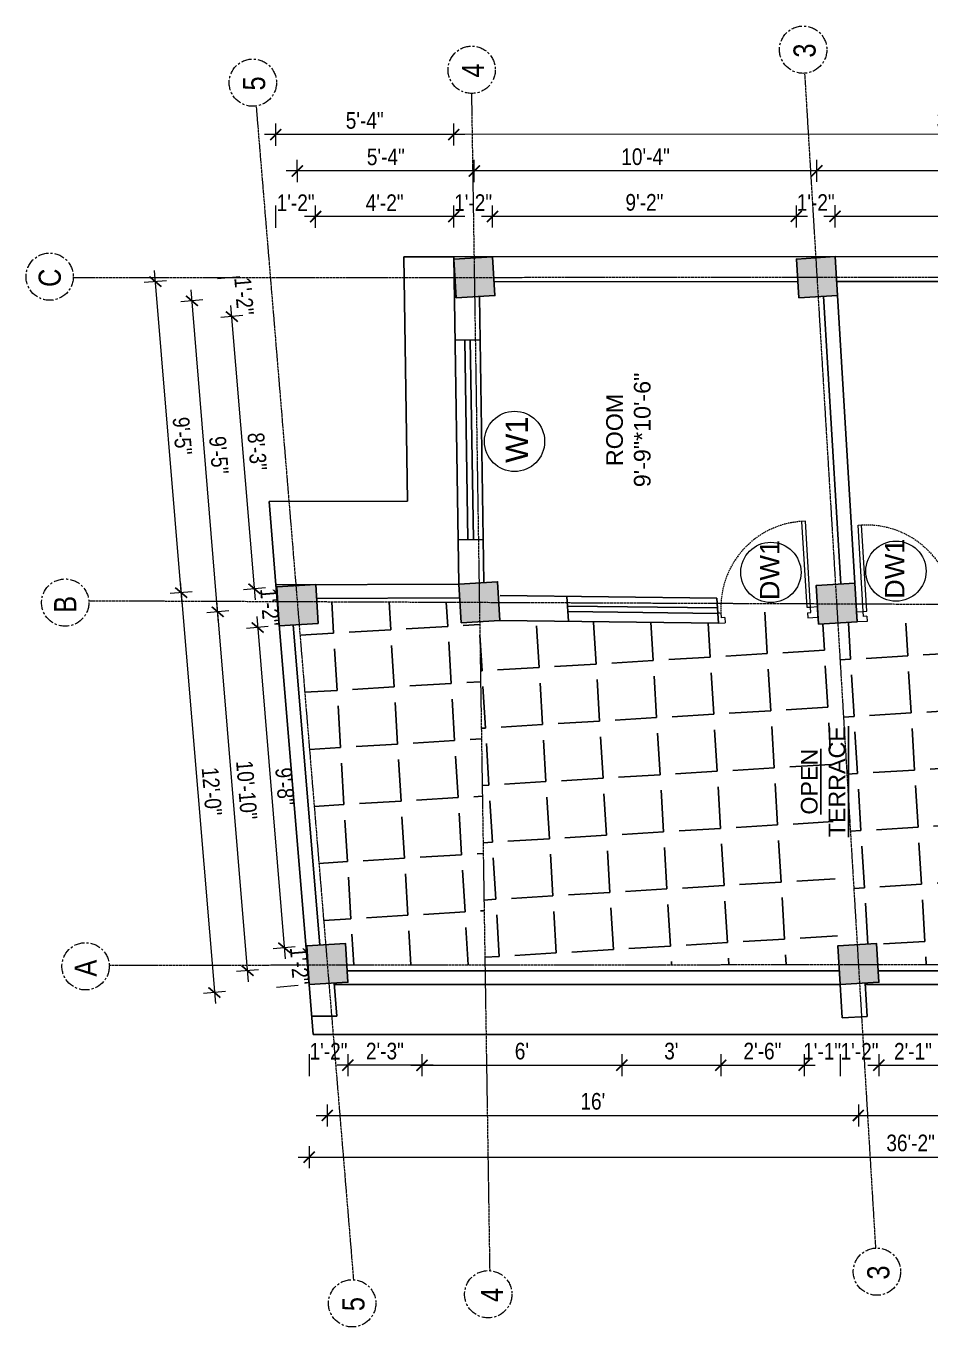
# Model space of a CAD drawing. Header units: inches. Extents: x -10117506 to -5032697, y -6529230 to -3253155.
# Drawn here: x -5033383.7 to -5033057.2, y -3256997.9 to -3256528.8 of the extents above; entities that cross this region are included whole.
import ezdxf

# ---------------------------------------------------------------- set-up
doc = ezdxf.new("R2010")
doc.units = ezdxf.units.IN
doc.header["$LTSCALE"] = 2
doc.header["$MEASUREMENT"] = 0
doc.header["$PDMODE"] = 34
doc.linetypes.add('CENTER', pattern=[2, 1.25, -0.25, 0.25, -0.25])
doc.linetypes.add('HIDDEN', pattern=[0.375, 0.25, -0.125])
doc.layers.get('0').update_dxf_attribs({"linetype": 'CONTINUOUS'})
doc.layers.get('DEFPOINTS').update_dxf_attribs({"color": 141, "linetype": 'CONTINUOUS'})
doc.layers.add('A-Hatch', color=7, linetype='CONTINUOUS')
for name, color, linetype, lineweight in [('Annotate-Lite.w', 177, 'CONTINUOUS', 9), ('Annotations-Bold.w', 177, 'CONTINUOUS', 13), ('DIM 1-100', 4, 'CONTINUOUS', 13), ('Door-Window.w', 4, 'CONTINUOUS', 15), ('TEXT', 181, 'CONTINUOUS', 25)]:
    doc.layers.add(name, color=color, linetype=linetype, lineweight=lineweight)
doc.styles.add('ARAIL', font='ARIALN.TTF')
doc.styles.add('arial.', font='arial.ttf')
doc.styles.add('gaurav', font='arial.ttf')
doc.styles.get("Standard").update_dxf_attribs({"font": 'ARIALN.TTF'})
doc.dimstyles.new('1 by 96', dxfattribs={"dimtxt": 6, "dimasz": 4, "dimexe": 4, "dimexo": 4, "dimgap": 2, "dimtad": 1, "dimdec": 0, "dimzin": 0, "dimdsep": 46, "dimlunit": 4, "dimtxsty": 'Standard', "dimblk": 'ARCHTICK', "dimcen": 0, "dimdle": 4, "dimadec": 0, "dimazin": 0, "dimtfac": 1, "dimtdec": 0, "dimtix": 1, "dimtofl": 0, "dimtmove": 1, "dimatfit": 3, "dimldrblk": 'ARCHTICK', "dimfxl": 4, "dimfxlon": 1, "dimtolj": 1, "dimtzin": 0, "dimlwd": -1, "dimlwe": -1, "dimarcsym": 0})
pattern_1 = [(93.45713447, (-8590182.487, 1586185.59), (-20.587466465, -1.243724074), [15, -5.625]), (183.45713447, (-8590182.487, 1586185.59), (1.243724074, -20.587466465), [15, -5.625])]

# ---------------------------------------------------------------- blocks, each defined once
blk = doc.blocks.new('3-0')
at = {"ltscale": 3}
for p, q in [((11063.05, 10097.68), (11065.97, 10099.9)), ((11063.05, 10097.68), (11064.53, 10095.73)), ((11065.99, 10096.84), (11064.53, 10095.73)), ((11065.25, 10097.81), (11066.71, 10098.92)), ((11065.99, 10096.84), (11065.25, 10097.81)), ((11065.97, 10099.9), (11066.71, 10098.92)), ((11085.5, 10074.13), (11110.32, 10092.96)), ((11111.05, 10091.97), (11110.32, 10092.96)), ((11086.24, 10073.15), (11111.05, 10091.97)), ((11086.24, 10073.15), (11085.5, 10074.13)), ((11084.04, 10073.02), (11082.57, 10071.91)), ((11082.57, 10071.91), (11084.79, 10068.98)), ((11084.04, 10073.02), (11084.78, 10072.04)), ((11084.78, 10072.04), (11086.24, 10073.15)), ((11084.79, 10068.98), (11087.72, 10071.2)), ((11087.72, 10071.2), (11086.24, 10073.15))]:
    blk.add_line(p, q, dxfattribs=at)
at = {"layer": 'Door-Window.w', "color": 9, "linetype": 'HIDDEN', "lineweight": 18}
blk.add_arc((11085.5, 10074.13), 31.16, 37.1906, 127.1465, dxfattribs=at)
blk = doc.blocks.new('_ArchTick')
at = {"color": 0, "linetype": 'ByBlock', "const_width": 0.15}
blk.add_lwpolyline([(-0.5, -0.5), (0.5, 0.5)], dxfattribs=at)
blk = doc.blocks.new('*D1321')
at = {"layer": 'DEFPOINTS', "color": 0, "ltscale": 0.5, "transparency": 16777216}
for p in [(-5033314.56, -3256740.03), (-5033285.78, -3256737.64), (-5033275.02, -3256867.05)]:
    blk.add_point(p, dxfattribs=at)
at = {"layer": 'DIM 1-100', "color": 0, "ltscale": 0.5, "transparency": 16777216}
for p, q in [((-5033303.47, -3256873.43), (-5033314.89, -3256736.05)), ((-5033310.57, -3256739.7), (-5033318.54, -3256740.37)), ((-5033299.81, -3256869.11), (-5033307.79, -3256869.77))]:
    blk.add_line(p, q, dxfattribs=at)
at = {"layer": 'DIM 1-100', "color": 0, "ltscale": 0.5, "transparency": 16777216, "xscale": 4, "yscale": 4, "zscale": 4}
for p, rotation in [((-5033314.56, -3256740.03), 94.75152698465546), ((-5033303.8, -3256869.44), 274.7515269846554)]:
    blk.add_blockref('_ArchTick', p, dxfattribs=dict(at, rotation=rotation))
at = {"layer": 'DIM 1-100', "color": 0, "ltscale": 0.5, "transparency": 16777216, "insert": (-5033304.13, -3256804.32), "char_height": 6, "attachment_point": 5, "rotation": 274.7515}
blk.add_mtext('\\A1;10\'-10"', dxfattribs=at)
blk = doc.blocks.new('*D1322')
at = {"layer": 'DEFPOINTS', "color": 0, "ltscale": 0.5, "transparency": 16777216}
for p in [(-5033301.31, -3256731.75), (-5033293.19, -3256731.08), (-5033292.34, -3256745.05)]:
    blk.add_point(p, dxfattribs=at)
at = {"layer": 'DIM 1-100', "color": 0, "ltscale": 0.5, "transparency": 16777216}
for p, q in [((-5033297.32, -3256731.42), (-5033305.29, -3256732.08)), ((-5033296.33, -3256745.38), (-5033304.13, -3256746.03))]:
    blk.add_line(p, q, dxfattribs=at)
at = {"layer": 'DIM 1-100', "color": 0, "ltscale": 0.5, "transparency": 16777216, "insert": (-5033295.73, -3256738.31), "char_height": 6, "attachment_point": 5, "rotation": 274.7515}
blk.add_mtext('\\A1;1\'-2"', dxfattribs=at)
blk = doc.blocks.new('*D1323')
at = {"layer": 'DEFPOINTS', "color": 0, "ltscale": 0.5, "transparency": 16777216}
for p in [(-5033292.34, -3256745.05), (-5033290.55, -3256861.16), (-5033282.43, -3256860.49)]:
    blk.add_point(p, dxfattribs=at)
at = {"layer": 'DIM 1-100', "color": 0, "ltscale": 0.5, "transparency": 16777216}
for p, q in [((-5033300.48, -3256741.71), (-5033290.22, -3256865.15)), ((-5033296.33, -3256745.38), (-5033304.13, -3256746.03)), ((-5033286.57, -3256860.83), (-5033294.54, -3256861.49))]:
    blk.add_line(p, q, dxfattribs=at)
at = {"layer": 'DIM 1-100', "color": 0, "ltscale": 0.5, "transparency": 16777216, "xscale": 4, "yscale": 4, "zscale": 4}
for p, rotation in [((-5033300.15, -3256745.7), 94.7515270032343), ((-5033290.55, -3256861.16), 274.7515270032343)]:
    blk.add_blockref('_ArchTick', p, dxfattribs=dict(at, rotation=rotation))
at = {"layer": 'DIM 1-100', "color": 0, "ltscale": 0.5, "transparency": 16777216, "insert": (-5033290.3, -3256803.01), "char_height": 6, "attachment_point": 5, "rotation": 274.7515}
blk.add_mtext('\\A1;9\'-8"', dxfattribs=at)
blk = doc.blocks.new('*D1324')
at = {"layer": 'DEFPOINTS', "color": 0, "ltscale": 0.5, "transparency": 16777216}
for p in [(-5033282.43, -3256860.49), (-5033289.39, -3256875.11), (-5033281.59, -3256874.46)]:
    blk.add_point(p, dxfattribs=at)
at = {"layer": 'DIM 1-100', "color": 0, "ltscale": 0.5, "transparency": 16777216}
for p, q in [((-5033286.57, -3256860.83), (-5033294.54, -3256861.49)), ((-5033285.57, -3256874.79), (-5033293.38, -3256875.44))]:
    blk.add_line(p, q, dxfattribs=at)
at = {"layer": 'DIM 1-100', "color": 0, "ltscale": 0.5, "transparency": 16777216, "insert": (-5033284.98, -3256867.72), "char_height": 6, "attachment_point": 5, "rotation": 274.7515}
blk.add_mtext('\\A1;1\'-2"', dxfattribs=at)
blk = doc.blocks.new('*D1325')
at = {"layer": 'DEFPOINTS', "color": 0, "ltscale": 0.5, "transparency": 16777216}
for p in [(-5033293.57, -3256730.29), (-5033315.76, -3256877.3), (-5033281.59, -3256874.46)]:
    blk.add_point(p, dxfattribs=at)
at = {"layer": 'DIM 1-100', "color": 0, "ltscale": 0.5, "transparency": 16777216}
for p, q in [((-5033328.07, -3256729.14), (-5033315.42, -3256881.29)), ((-5033323.75, -3256732.8), (-5033331.73, -3256733.46)), ((-5033311.77, -3256876.97), (-5033319.74, -3256877.63))]:
    blk.add_line(p, q, dxfattribs=at)
at = {"layer": 'DIM 1-100', "color": 0, "ltscale": 0.5, "transparency": 16777216, "xscale": 4, "yscale": 4, "zscale": 4}
for p, rotation in [((-5033327.74, -3256733.13), 94.75152698489651), ((-5033315.76, -3256877.3), 274.7515269848965)]:
    blk.add_blockref('_ArchTick', p, dxfattribs=dict(at, rotation=rotation))
at = {"layer": 'DIM 1-100', "color": 0, "ltscale": 0.5, "transparency": 16777216, "insert": (-5033316.7, -3256804.79), "char_height": 6, "attachment_point": 5, "rotation": 274.7515}
blk.add_mtext('\\A1;12\'-0"', dxfattribs=at)
blk = doc.blocks.new('*D1335')
at = {"layer": 'DEFPOINTS', "color": 0, "ltscale": 0.5, "transparency": 16777216}
for p in [(-5033229.42, -3256567.94), (-5033229.4, -3256612.03), (-5032863.4, -3256611.87)]:
    blk.add_point(p, dxfattribs=at)
at = {"layer": 'DIM 1-100', "color": 0, "ltscale": 0.5, "transparency": 16777216}
for p, q in [((-5032859.42, -3256567.78), (-5033233.42, -3256567.94)), ((-5033229.41, -3256571.94), (-5033229.42, -3256563.94)), ((-5032863.41, -3256571.78), (-5032863.42, -3256563.78))]:
    blk.add_line(p, q, dxfattribs=at)
at = {"layer": 'DIM 1-100', "color": 0, "ltscale": 0.5, "transparency": 16777216, "xscale": 4, "yscale": 4, "zscale": 4}
for p, rotation in [((-5033229.42, -3256567.94), 180.0248910805184), ((-5032863.42, -3256567.78), 0.02489108051840993)]:
    blk.add_blockref('_ArchTick', p, dxfattribs=dict(at, rotation=rotation))
at = {"layer": 'DIM 1-100', "color": 0, "ltscale": 0.5, "transparency": 16777216, "insert": (-5033046.42, -3256562.8), "char_height": 6, "attachment_point": 5, "rotation": 0.0249}
blk.add_mtext('\\A1;30\'-6"', dxfattribs=at)
blk = doc.blocks.new('*D1339')
at = {"layer": 'DEFPOINTS', "color": 0, "ltscale": 0.5, "transparency": 16777216}
for p in [(-5033091.81, -3256597.46), (-5033091.81, -3256611.97), (-5032970.54, -3256612.76)]:
    blk.add_point(p, dxfattribs=at)
at = {"layer": 'DIM 1-100', "color": 0, "ltscale": 0.5, "transparency": 16777216}
for p, q in [((-5033091.81, -3256601.46), (-5033091.81, -3256593.46)), ((-5032970.54, -3256601.41), (-5032970.55, -3256593.41)), ((-5032966.54, -3256597.41), (-5033095.81, -3256597.46))]:
    blk.add_line(p, q, dxfattribs=at)
at = {"layer": 'DIM 1-100', "color": 0, "ltscale": 0.5, "transparency": 16777216, "xscale": 4, "yscale": 4, "zscale": 4}
for p, rotation in [((-5033091.81, -3256597.46), 180.0248910777408), ((-5032970.54, -3256597.41), 0.0248910777407918)]:
    blk.add_blockref('_ArchTick', p, dxfattribs=dict(at, rotation=rotation))
at = {"layer": 'DIM 1-100', "color": 0, "ltscale": 0.5, "transparency": 16777216, "insert": (-5033031.18, -3256592.37), "char_height": 6, "attachment_point": 5, "rotation": 0.0249}
blk.add_mtext('\\A1;10\'-1"', dxfattribs=at)
blk = doc.blocks.new('*D1340')
at = {"layer": 'DEFPOINTS', "color": 0, "ltscale": 0.5, "transparency": 16777216}
for p in [(-5033105.79, -3256597.47), (-5033105.78, -3256612.82), (-5033091.81, -3256611.97)]:
    blk.add_point(p, dxfattribs=at)
at = {"layer": 'DIM 1-100', "color": 0, "ltscale": 0.5, "transparency": 16777216}
for p, q in [((-5033105.79, -3256601.47), (-5033105.79, -3256593.47)), ((-5033091.81, -3256601.46), (-5033091.81, -3256593.46))]:
    blk.add_line(p, q, dxfattribs=at)
at = {"layer": 'DIM 1-100', "color": 0, "ltscale": 0.5, "transparency": 16777216, "insert": (-5033098.8, -3256592.45), "char_height": 6, "attachment_point": 5, "rotation": 0.0249}
blk.add_mtext('\\A1;1\'-2"', dxfattribs=at)
blk = doc.blocks.new('*D1341')
at = {"layer": 'DEFPOINTS', "color": 0, "ltscale": 0.5, "transparency": 16777216}
for p in [(-5033215.42, -3256597.51), (-5033215.41, -3256612.03), (-5033105.78, -3256612.82)]:
    blk.add_point(p, dxfattribs=at)
at = {"layer": 'DIM 1-100', "color": 0, "ltscale": 0.5, "transparency": 16777216}
for p, q in [((-5033215.41, -3256601.51), (-5033215.42, -3256593.51)), ((-5033105.79, -3256601.47), (-5033105.79, -3256593.47)), ((-5033101.79, -3256597.46), (-5033219.42, -3256597.52))]:
    blk.add_line(p, q, dxfattribs=at)
at = {"layer": 'DIM 1-100', "color": 0, "ltscale": 0.5, "transparency": 16777216, "xscale": 4, "yscale": 4, "zscale": 4}
for p, rotation in [((-5033215.42, -3256597.51), 180.0248910777408), ((-5033105.79, -3256597.47), 0.0248910777407918)]:
    blk.add_blockref('_ArchTick', p, dxfattribs=dict(at, rotation=rotation))
at = {"layer": 'DIM 1-100', "color": 0, "ltscale": 0.5, "transparency": 16777216, "insert": (-5033160.6, -3256592.43), "char_height": 6, "attachment_point": 5, "rotation": 0.0249}
blk.add_mtext('\\A1;9\'-2"', dxfattribs=at)
blk = doc.blocks.new('*D1342')
at = {"layer": 'DEFPOINTS', "color": 0, "ltscale": 0.5, "transparency": 16777216}
for p in [(-5033229.4, -3256597.52), (-5033229.4, -3256612.03), (-5033215.41, -3256612.03)]:
    blk.add_point(p, dxfattribs=at)
at = {"layer": 'DIM 1-100', "color": 0, "ltscale": 0.5, "transparency": 16777216}
for p, q in [((-5033229.4, -3256601.52), (-5033229.4, -3256593.52)), ((-5033215.41, -3256601.51), (-5033215.42, -3256593.51))]:
    blk.add_line(p, q, dxfattribs=at)
at = {"layer": 'DIM 1-100', "color": 0, "ltscale": 0.5, "transparency": 16777216, "insert": (-5033222.41, -3256592.5), "char_height": 6, "attachment_point": 5, "rotation": 0.0249}
blk.add_mtext('\\A1;1\'-2"', dxfattribs=at)
blk = doc.blocks.new('*D1343')
at = {"layer": 'DEFPOINTS', "color": 0, "ltscale": 0.5, "transparency": 16777216}
for p in [(-5033279.27, -3256597.54), (-5033229.4, -3256612.03), (-5033279.21, -3256730.23)]:
    blk.add_point(p, dxfattribs=at)
at = {"layer": 'DIM 1-100', "color": 0, "ltscale": 0.5, "transparency": 16777216}
for p, q in [((-5033279.27, -3256601.54), (-5033279.27, -3256593.54)), ((-5033229.4, -3256601.52), (-5033229.4, -3256593.52)), ((-5033225.4, -3256597.52), (-5033283.27, -3256597.54))]:
    blk.add_line(p, q, dxfattribs=at)
at = {"layer": 'DIM 1-100', "color": 0, "ltscale": 0.5, "transparency": 16777216, "xscale": 4, "yscale": 4, "zscale": 4}
for p, rotation in [((-5033279.27, -3256597.54), 180.0248910777408), ((-5033229.4, -3256597.52), 0.0248910777407918)]:
    blk.add_blockref('_ArchTick', p, dxfattribs=dict(at, rotation=rotation))
at = {"layer": 'DIM 1-100', "color": 0, "ltscale": 0.5, "transparency": 16777216, "insert": (-5033254.34, -3256592.52), "char_height": 6, "attachment_point": 5, "rotation": 0.0249}
blk.add_mtext('\\A1;4\'-2"', dxfattribs=at)
blk = doc.blocks.new('*D1344')
at = {"layer": 'DEFPOINTS', "color": 0, "ltscale": 0.5, "transparency": 16777216}
for p in [(-5033293.63, -3256597.55), (-5033293.57, -3256730.29), (-5033279.21, -3256730.23)]:
    blk.add_point(p, dxfattribs=at)
at = {"layer": 'DIM 1-100', "color": 0, "ltscale": 0.5, "transparency": 16777216}
for p, q in [((-5033293.63, -3256601.55), (-5033293.63, -3256593.55)), ((-5033279.27, -3256601.54), (-5033279.27, -3256593.54))]:
    blk.add_line(p, q, dxfattribs=at)
at = {"layer": 'DIM 1-100', "color": 0, "ltscale": 0.5, "transparency": 16777216, "insert": (-5033286.45, -3256592.53), "char_height": 6, "attachment_point": 5, "rotation": 0.0249}
blk.add_mtext('\\A1;1\'-2"', dxfattribs=at)
blk = doc.blocks.new('*D1345')
at = {"layer": 'DEFPOINTS', "color": 0, "ltscale": 0.5, "transparency": 16777216}
for p in [(-5033293.64, -3256567.97), (-5033229.4, -3256612.03), (-5033293.57, -3256730.29)]:
    blk.add_point(p, dxfattribs=at)
at = {"layer": 'DIM 1-100', "color": 0, "ltscale": 0.5, "transparency": 16777216}
for p, q in [((-5033225.42, -3256567.94), (-5033297.64, -3256567.97)), ((-5033293.64, -3256571.97), (-5033293.64, -3256563.97)), ((-5033229.41, -3256571.94), (-5033229.42, -3256563.94))]:
    blk.add_line(p, q, dxfattribs=at)
at = {"layer": 'DIM 1-100', "color": 0, "ltscale": 0.5, "transparency": 16777216, "xscale": 4, "yscale": 4, "zscale": 4}
for p, rotation in [((-5033293.64, -3256567.97), 180.0248910777408), ((-5033229.42, -3256567.94), 0.0248910777407918)]:
    blk.add_blockref('_ArchTick', p, dxfattribs=dict(at, rotation=rotation))
at = {"layer": 'DIM 1-100', "color": 0, "ltscale": 0.5, "transparency": 16777216, "insert": (-5033261.53, -3256562.9), "char_height": 6, "attachment_point": 5, "rotation": 0.0249}
blk.add_mtext('\\A1;5\'-4"', dxfattribs=at)
blk = doc.blocks.new('*D1346')
at = {"layer": 'DEFPOINTS', "color": 0, "ltscale": 0.5, "transparency": 16777216}
for p in [(-5033228.54, -3256626.85), (-5033309.47, -3256633.58), (-5033293.19, -3256731.08)]:
    blk.add_point(p, dxfattribs=at)
at = {"layer": 'DIM 1-100', "color": 0, "ltscale": 0.5, "transparency": 16777216}
for p, q in [((-5033305.48, -3256633.24), (-5033313.45, -3256633.91)), ((-5033300.98, -3256735.74), (-5033309.8, -3256629.59)), ((-5033297.32, -3256731.42), (-5033305.29, -3256732.08))]:
    blk.add_line(p, q, dxfattribs=at)
at = {"layer": 'DIM 1-100', "color": 0, "ltscale": 0.5, "transparency": 16777216, "xscale": 4, "yscale": 4, "zscale": 4}
for p, rotation in [((-5033309.47, -3256633.58), 94.7515270032343), ((-5033301.31, -3256731.75), 274.7515270032343)]:
    blk.add_blockref('_ArchTick', p, dxfattribs=dict(at, rotation=rotation))
at = {"layer": 'DIM 1-100', "color": 0, "ltscale": 0.5, "transparency": 16777216, "insert": (-5033300.34, -3256682.24), "char_height": 6, "attachment_point": 5, "rotation": 274.7515}
blk.add_mtext('\\A1;8\'-3"', dxfattribs=at)
blk = doc.blocks.new('*D1347')
at = {"layer": 'DEFPOINTS', "color": 0, "ltscale": 0.5, "transparency": 16777216}
for p in [(-5033229.38, -3256612.87), (-5033310.63, -3256619.63), (-5033228.54, -3256626.85)]:
    blk.add_point(p, dxfattribs=at)
at = {"layer": 'DIM 1-100', "color": 0, "ltscale": 0.5, "transparency": 16777216}
for p, q in [((-5033306.64, -3256619.3), (-5033314.61, -3256619.96)), ((-5033305.48, -3256633.24), (-5033313.45, -3256633.91))]:
    blk.add_line(p, q, dxfattribs=at)
at = {"layer": 'DIM 1-100', "color": 0, "ltscale": 0.5, "transparency": 16777216, "insert": (-5033305.05, -3256626.19), "char_height": 6, "attachment_point": 5, "rotation": 274.7515}
blk.add_mtext('\\A1;1\'-2"', dxfattribs=at)
blk = doc.blocks.new('*D1348')
at = {"layer": 'DEFPOINTS', "color": 0, "ltscale": 0.5, "transparency": 16777216}
for p in [(-5033221.97, -3256619.44), (-5033323.88, -3256627.91), (-5033285.78, -3256737.64)]:
    blk.add_point(p, dxfattribs=at)
at = {"layer": 'DIM 1-100', "color": 0, "ltscale": 0.5, "transparency": 16777216}
for p, q in [((-5033314.23, -3256744.02), (-5033324.21, -3256623.92)), ((-5033319.89, -3256627.58), (-5033327.86, -3256628.24)), ((-5033310.57, -3256739.7), (-5033318.54, -3256740.37))]:
    blk.add_line(p, q, dxfattribs=at)
at = {"layer": 'DIM 1-100', "color": 0, "ltscale": 0.5, "transparency": 16777216, "xscale": 4, "yscale": 4, "zscale": 4}
for p, rotation in [((-5033323.88, -3256627.91), 94.7515270032343), ((-5033314.56, -3256740.03), 274.7515270032343)]:
    blk.add_blockref('_ArchTick', p, dxfattribs=dict(at, rotation=rotation))
at = {"layer": 'DIM 1-100', "color": 0, "ltscale": 0.5, "transparency": 16777216, "insert": (-5033314.17, -3256683.55), "char_height": 6, "attachment_point": 5, "rotation": 274.7515}
blk.add_mtext('\\A1;9\'-5"', dxfattribs=at)
blk = doc.blocks.new('*D1349')
at = {"layer": 'DEFPOINTS', "color": 0, "ltscale": 0.5, "transparency": 16777216}
for p in [(-5033229.4, -3256612.03), (-5033337.06, -3256620.98), (-5033293.57, -3256730.29)]:
    blk.add_point(p, dxfattribs=at)
at = {"layer": 'DIM 1-100', "color": 0, "ltscale": 0.5, "transparency": 16777216}
for p, q in [((-5033327.41, -3256737.11), (-5033337.39, -3256617)), ((-5033333.08, -3256620.65), (-5033341.05, -3256621.31)), ((-5033323.75, -3256732.8), (-5033331.73, -3256733.46))]:
    blk.add_line(p, q, dxfattribs=at)
at = {"layer": 'DIM 1-100', "color": 0, "ltscale": 0.5, "transparency": 16777216, "xscale": 4, "yscale": 4, "zscale": 4}
for p, rotation in [((-5033337.06, -3256620.98), 94.7515270032343), ((-5033327.74, -3256733.13), 274.7515270032343)]:
    blk.add_blockref('_ArchTick', p, dxfattribs=dict(at, rotation=rotation))
at = {"layer": 'DIM 1-100', "color": 0, "ltscale": 0.5, "transparency": 16777216, "insert": (-5033327.35, -3256676.64), "char_height": 6, "attachment_point": 5, "rotation": 274.7515}
blk.add_mtext('\\A1;9\'-5"', dxfattribs=at)
blk = doc.blocks.new('*D1350')
at = {"layer": 'DEFPOINTS', "color": 0, "ltscale": 0.5, "transparency": 16777216}
for p in [(-5033098.39, -3256581.01), (-5033098.37, -3256619.38), (-5032963.13, -3256619.32)]:
    blk.add_point(p, dxfattribs=at)
at = {"layer": 'DIM 1-100', "color": 0, "ltscale": 0.5, "transparency": 16777216}
for p, q in [((-5033098.39, -3256585.01), (-5033098.39, -3256577.01)), ((-5032963.14, -3256584.95), (-5032963.15, -3256576.95)), ((-5032959.15, -3256580.95), (-5033102.39, -3256581.01))]:
    blk.add_line(p, q, dxfattribs=at)
at = {"layer": 'DIM 1-100', "color": 0, "ltscale": 0.5, "transparency": 16777216, "xscale": 4, "yscale": 4, "zscale": 4}
for p, rotation in [((-5033098.39, -3256581.01), 180.0248910777408), ((-5032963.15, -3256580.95), 0.0248910777407918)]:
    blk.add_blockref('_ArchTick', p, dxfattribs=dict(at, rotation=rotation))
at = {"layer": 'DIM 1-100', "color": 0, "ltscale": 0.5, "transparency": 16777216, "insert": (-5033030.77, -3256575.92), "char_height": 6, "attachment_point": 5, "rotation": 0.0249}
blk.add_mtext('\\A1;11\'-3"', dxfattribs=at)
blk = doc.blocks.new('*D1351')
at = {"layer": 'DEFPOINTS', "color": 0, "ltscale": 0.5, "transparency": 16777216}
for p in [(-5033221.99, -3256581.06), (-5033221.97, -3256619.44), (-5033098.37, -3256619.38)]:
    blk.add_point(p, dxfattribs=at)
at = {"layer": 'DIM 1-100', "color": 0, "ltscale": 0.5, "transparency": 16777216}
for p, q in [((-5033221.99, -3256585.06), (-5033221.99, -3256577.06)), ((-5033098.39, -3256585.01), (-5033098.39, -3256577.01)), ((-5033094.39, -3256581.01), (-5033225.99, -3256581.07))]:
    blk.add_line(p, q, dxfattribs=at)
at = {"layer": 'DIM 1-100', "color": 0, "ltscale": 0.5, "transparency": 16777216, "xscale": 4, "yscale": 4, "zscale": 4}
for p, rotation in [((-5033221.99, -3256581.06), 180.0248910777408), ((-5033098.39, -3256581.01), 0.0248910777407918)]:
    blk.add_blockref('_ArchTick', p, dxfattribs=dict(at, rotation=rotation))
at = {"layer": 'DIM 1-100', "color": 0, "ltscale": 0.5, "transparency": 16777216, "insert": (-5033160.19, -3256575.97), "char_height": 6, "attachment_point": 5, "rotation": 0.0249}
blk.add_mtext('\\A1;10\'-4"', dxfattribs=at)
blk = doc.blocks.new('*D1352')
at = {"layer": 'DEFPOINTS', "color": 0, "ltscale": 0.5, "transparency": 16777216}
for p in [(-5033285.85, -3256581.09), (-5033221.97, -3256619.44), (-5033285.78, -3256737.64)]:
    blk.add_point(p, dxfattribs=at)
at = {"layer": 'DIM 1-100', "color": 0, "ltscale": 0.5, "transparency": 16777216}
for p, q in [((-5033285.84, -3256585.09), (-5033285.85, -3256577.09)), ((-5033221.99, -3256585.06), (-5033221.99, -3256577.06)), ((-5033217.99, -3256581.06), (-5033289.85, -3256581.09))]:
    blk.add_line(p, q, dxfattribs=at)
at = {"layer": 'DIM 1-100', "color": 0, "ltscale": 0.5, "transparency": 16777216, "xscale": 4, "yscale": 4, "zscale": 4}
for p, rotation in [((-5033285.85, -3256581.09), 180.0248910777408), ((-5033221.99, -3256581.06), 0.0248910777407918)]:
    blk.add_blockref('_ArchTick', p, dxfattribs=dict(at, rotation=rotation))
at = {"layer": 'DIM 1-100', "color": 0, "ltscale": 0.5, "transparency": 16777216, "insert": (-5033253.92, -3256576.03), "char_height": 6, "attachment_point": 5, "rotation": 0.0249}
blk.add_mtext('\\A1;5\'-4"', dxfattribs=at)
blk = doc.blocks.new('*D1353')
at = {"layer": 'DEFPOINTS', "color": 0, "ltscale": 0.5, "transparency": 16777216}
for p in [(-5033240.88, -3256874.46), (-5033168.75, -3256874.46), (-5033168.75, -3256903.52)]:
    blk.add_point(p, dxfattribs=at)
at = {"layer": 'DIM 1-100', "color": 0, "ltscale": 0.5, "transparency": 16777216}
for p, q in [((-5033240.88, -3256899.52), (-5033240.88, -3256907.52)), ((-5033168.75, -3256899.52), (-5033168.75, -3256907.52)), ((-5033244.88, -3256903.52), (-5033164.75, -3256903.52))]:
    blk.add_line(p, q, dxfattribs=at)
at = {"layer": 'DIM 1-100', "color": 0, "ltscale": 0.5, "transparency": 16777216, "xscale": 4, "yscale": 4, "zscale": 4, "rotation": 180}
blk.add_blockref('_ArchTick', (-5033240.88, -3256903.52), dxfattribs=at)
at = {"layer": 'DIM 1-100', "color": 0, "ltscale": 0.5, "transparency": 16777216, "xscale": 4, "yscale": 4, "zscale": 4}
blk.add_blockref('_ArchTick', (-5033168.75, -3256903.52), dxfattribs=at)
at = {"layer": 'DIM 1-100', "color": 0, "ltscale": 0.5, "transparency": 16777216, "insert": (-5033204.81, -3256898.45), "char_height": 6, "attachment_point": 5}
blk.add_mtext("\\A1;6'", dxfattribs=at)
blk = doc.blocks.new('*D1354')
at = {"layer": 'DEFPOINTS', "color": 0, "ltscale": 0.5, "transparency": 16777216}
for p in [(-5033168.75, -3256874.46), (-5033133.05, -3256874.46), (-5033133.05, -3256903.52)]:
    blk.add_point(p, dxfattribs=at)
at = {"layer": 'DIM 1-100', "color": 0, "ltscale": 0.5, "transparency": 16777216}
for p, q in [((-5033168.75, -3256899.52), (-5033168.75, -3256907.52)), ((-5033133.05, -3256899.52), (-5033133.05, -3256907.52)), ((-5033172.75, -3256903.52), (-5033129.05, -3256903.52))]:
    blk.add_line(p, q, dxfattribs=at)
at = {"layer": 'DIM 1-100', "color": 0, "ltscale": 0.5, "transparency": 16777216, "xscale": 4, "yscale": 4, "zscale": 4, "rotation": 180}
blk.add_blockref('_ArchTick', (-5033168.75, -3256903.52), dxfattribs=at)
at = {"layer": 'DIM 1-100', "color": 0, "ltscale": 0.5, "transparency": 16777216, "xscale": 4, "yscale": 4, "zscale": 4}
blk.add_blockref('_ArchTick', (-5033133.05, -3256903.52), dxfattribs=at)
at = {"layer": 'DIM 1-100', "color": 0, "ltscale": 0.5, "transparency": 16777216, "insert": (-5033150.9, -3256898.45), "char_height": 6, "attachment_point": 5}
blk.add_mtext("\\A1;3'", dxfattribs=at)
blk = doc.blocks.new('*D1355')
at = {"layer": 'DEFPOINTS', "color": 0, "ltscale": 0.5, "transparency": 16777216}
for p in [(-5033133.05, -3256874.46), (-5033103, -3256874.46), (-5033103, -3256903.52)]:
    blk.add_point(p, dxfattribs=at)
at = {"layer": 'DIM 1-100', "color": 0, "ltscale": 0.5, "transparency": 16777216}
for p, q in [((-5033133.05, -3256899.52), (-5033133.05, -3256907.52)), ((-5033103, -3256899.52), (-5033103, -3256907.52)), ((-5033137.05, -3256903.52), (-5033099, -3256903.52))]:
    blk.add_line(p, q, dxfattribs=at)
at = {"layer": 'DIM 1-100', "color": 0, "ltscale": 0.5, "transparency": 16777216, "xscale": 4, "yscale": 4, "zscale": 4, "rotation": 180}
blk.add_blockref('_ArchTick', (-5033133.05, -3256903.52), dxfattribs=at)
at = {"layer": 'DIM 1-100', "color": 0, "ltscale": 0.5, "transparency": 16777216, "xscale": 4, "yscale": 4, "zscale": 4}
blk.add_blockref('_ArchTick', (-5033103, -3256903.52), dxfattribs=at)
at = {"layer": 'DIM 1-100', "color": 0, "ltscale": 0.5, "transparency": 16777216, "insert": (-5033118.03, -3256898.45), "char_height": 6, "attachment_point": 5}
blk.add_mtext('\\A1;2\'-6"', dxfattribs=at)
blk = doc.blocks.new('*D1356')
at = {"layer": 'DEFPOINTS', "color": 0, "ltscale": 0.5, "transparency": 16777216}
for p in [(-5033103, -3256874.46), (-5033089.97, -3256874.46), (-5033089.97, -3256903.52)]:
    blk.add_point(p, dxfattribs=at)
at = {"layer": 'DIM 1-100', "color": 0, "ltscale": 0.5, "transparency": 16777216}
for p, q in [((-5033103, -3256899.52), (-5033103, -3256907.52)), ((-5033089.97, -3256899.52), (-5033089.97, -3256907.52))]:
    blk.add_line(p, q, dxfattribs=at)
at = {"layer": 'DIM 1-100', "color": 0, "ltscale": 0.5, "transparency": 16777216, "insert": (-5033096.49, -3256898.5), "char_height": 6, "attachment_point": 5}
blk.add_mtext('\\A1;1\'-1"', dxfattribs=at)
blk = doc.blocks.new('*D1357')
at = {"layer": 'DEFPOINTS', "color": 0, "ltscale": 0.5, "transparency": 16777216}
for p in [(-5033089.97, -3256874.46), (-5033076, -3256873.62), (-5033076, -3256903.52)]:
    blk.add_point(p, dxfattribs=at)
at = {"layer": 'DIM 1-100', "color": 0, "ltscale": 0.5, "transparency": 16777216}
for p, q in [((-5033089.97, -3256899.52), (-5033089.97, -3256907.52)), ((-5033076, -3256899.52), (-5033076, -3256907.52))]:
    blk.add_line(p, q, dxfattribs=at)
at = {"layer": 'DIM 1-100', "color": 0, "ltscale": 0.5, "transparency": 16777216, "insert": (-5033082.99, -3256898.5), "char_height": 6, "attachment_point": 5}
blk.add_mtext('\\A1;1\'-2"', dxfattribs=at)
blk = doc.blocks.new('*D1358')
at = {"layer": 'DEFPOINTS', "color": 0, "ltscale": 0.5, "transparency": 16777216}
for p in [(-5033076, -3256873.62), (-5033051.4, -3256874.46), (-5033051.4, -3256903.52)]:
    blk.add_point(p, dxfattribs=at)
at = {"layer": 'DIM 1-100', "color": 0, "ltscale": 0.5, "transparency": 16777216}
for p, q in [((-5033076, -3256899.52), (-5033076, -3256907.52)), ((-5033051.4, -3256899.52), (-5033051.4, -3256907.52)), ((-5033080, -3256903.52), (-5033047.4, -3256903.52))]:
    blk.add_line(p, q, dxfattribs=at)
at = {"layer": 'DIM 1-100', "color": 0, "ltscale": 0.5, "transparency": 16777216, "xscale": 4, "yscale": 4, "zscale": 4, "rotation": 180}
blk.add_blockref('_ArchTick', (-5033076, -3256903.52), dxfattribs=at)
at = {"layer": 'DIM 1-100', "color": 0, "ltscale": 0.5, "transparency": 16777216, "xscale": 4, "yscale": 4, "zscale": 4}
blk.add_blockref('_ArchTick', (-5033051.4, -3256903.52), dxfattribs=at)
at = {"layer": 'DIM 1-100', "color": 0, "ltscale": 0.5, "transparency": 16777216, "insert": (-5033063.7, -3256898.5), "char_height": 6, "attachment_point": 5}
blk.add_mtext('\\A1;2\'-1"', dxfattribs=at)
blk = doc.blocks.new('*D1364')
at = {"layer": 'DEFPOINTS', "color": 0, "ltscale": 0.5, "transparency": 16777216}
for p in [(-5033267.61, -3256873.62), (-5033240.88, -3256874.46), (-5033267.61, -3256903.52)]:
    blk.add_point(p, dxfattribs=at)
at = {"layer": 'DIM 1-100', "color": 0, "ltscale": 0.5, "transparency": 16777216}
for p, q in [((-5033267.61, -3256899.52), (-5033267.61, -3256907.52)), ((-5033240.88, -3256899.52), (-5033240.88, -3256907.52)), ((-5033236.88, -3256903.52), (-5033271.61, -3256903.52))]:
    blk.add_line(p, q, dxfattribs=at)
at = {"layer": 'DIM 1-100', "color": 0, "ltscale": 0.5, "transparency": 16777216, "xscale": 4, "yscale": 4, "zscale": 4, "rotation": 180}
blk.add_blockref('_ArchTick', (-5033267.61, -3256903.52), dxfattribs=at)
at = {"layer": 'DIM 1-100', "color": 0, "ltscale": 0.5, "transparency": 16777216, "xscale": 4, "yscale": 4, "zscale": 4}
blk.add_blockref('_ArchTick', (-5033240.88, -3256903.52), dxfattribs=at)
at = {"layer": 'DIM 1-100', "color": 0, "ltscale": 0.5, "transparency": 16777216, "insert": (-5033254.25, -3256898.45), "char_height": 6, "attachment_point": 5}
blk.add_mtext('\\A1;2\'-3"', dxfattribs=at)
blk = doc.blocks.new('*D1365')
at = {"layer": 'DEFPOINTS', "color": 0, "ltscale": 0.5, "transparency": 16777216}
for p in [(-5033281.59, -3256874.46), (-5033267.61, -3256873.62), (-5033281.59, -3256903.52)]:
    blk.add_point(p, dxfattribs=at)
at = {"layer": 'DIM 1-100', "color": 0, "ltscale": 0.5, "transparency": 16777216}
for p, q in [((-5033281.59, -3256899.52), (-5033281.59, -3256907.52)), ((-5033267.61, -3256899.52), (-5033267.61, -3256907.52))]:
    blk.add_line(p, q, dxfattribs=at)
at = {"layer": 'DIM 1-100', "color": 0, "ltscale": 0.5, "transparency": 16777216, "insert": (-5033274.6, -3256898.5), "char_height": 6, "attachment_point": 5}
blk.add_mtext('\\A1;1\'-2"', dxfattribs=at)
blk = doc.blocks.new('*D1366')
at = {"layer": 'DEFPOINTS', "color": 0, "ltscale": 0.5, "transparency": 16777216}
for p in [(-5033275.02, -3256867.05), (-5033083.41, -3256867.05), (-5033083.41, -3256921.63)]:
    blk.add_point(p, dxfattribs=at)
at = {"layer": 'DIM 1-100', "color": 0, "ltscale": 0.5, "transparency": 16777216}
for p, q in [((-5033275.02, -3256917.63), (-5033275.02, -3256925.63)), ((-5033083.41, -3256917.63), (-5033083.41, -3256925.63)), ((-5033279.02, -3256921.63), (-5033079.41, -3256921.63))]:
    blk.add_line(p, q, dxfattribs=at)
at = {"layer": 'DIM 1-100', "color": 0, "ltscale": 0.5, "transparency": 16777216, "xscale": 4, "yscale": 4, "zscale": 4, "rotation": 180}
blk.add_blockref('_ArchTick', (-5033275.02, -3256921.63), dxfattribs=at)
at = {"layer": 'DIM 1-100', "color": 0, "ltscale": 0.5, "transparency": 16777216, "xscale": 4, "yscale": 4, "zscale": 4}
blk.add_blockref('_ArchTick', (-5033083.41, -3256921.63), dxfattribs=at)
at = {"layer": 'DIM 1-100', "color": 0, "ltscale": 0.5, "transparency": 16777216, "insert": (-5033179.22, -3256916.57), "char_height": 6, "attachment_point": 5}
blk.add_mtext("\\A1;16'", dxfattribs=at)
blk = doc.blocks.new('*D1367')
at = {"layer": 'DEFPOINTS', "color": 0, "ltscale": 0.5, "transparency": 16777216}
for p in [(-5033083.41, -3256867.05), (-5032948.16, -3256867.12), (-5032948.16, -3256921.63)]:
    blk.add_point(p, dxfattribs=at)
at = {"layer": 'DIM 1-100', "color": 0, "ltscale": 0.5, "transparency": 16777216}
for p, q in [((-5033083.41, -3256917.63), (-5033083.41, -3256925.63)), ((-5032948.16, -3256917.63), (-5032948.16, -3256925.63)), ((-5033087.41, -3256921.63), (-5032944.16, -3256921.63))]:
    blk.add_line(p, q, dxfattribs=at)
at = {"layer": 'DIM 1-100', "color": 0, "ltscale": 0.5, "transparency": 16777216, "xscale": 4, "yscale": 4, "zscale": 4, "rotation": 180}
blk.add_blockref('_ArchTick', (-5033083.41, -3256921.63), dxfattribs=at)
at = {"layer": 'DIM 1-100', "color": 0, "ltscale": 0.5, "transparency": 16777216, "xscale": 4, "yscale": 4, "zscale": 4}
blk.add_blockref('_ArchTick', (-5032948.16, -3256921.63), dxfattribs=at)
at = {"layer": 'DIM 1-100', "color": 0, "ltscale": 0.5, "transparency": 16777216, "insert": (-5033015.78, -3256916.57), "char_height": 6, "attachment_point": 5}
blk.add_mtext('\\A1;11\'-3"', dxfattribs=at)
blk = doc.blocks.new('*D1369')
at = {"layer": 'DEFPOINTS', "color": 0, "ltscale": 0.5, "transparency": 16777216}
for p in [(-5033281.59, -3256874.46), (-5032847.53, -3256874.46), (-5032847.53, -3256936.64)]:
    blk.add_point(p, dxfattribs=at)
at = {"layer": 'DIM 1-100', "color": 0, "ltscale": 0.5, "transparency": 16777216}
for p, q in [((-5033281.59, -3256932.64), (-5033281.59, -3256940.64)), ((-5032847.53, -3256932.64), (-5032847.53, -3256940.64)), ((-5033285.59, -3256936.64), (-5032843.53, -3256936.64))]:
    blk.add_line(p, q, dxfattribs=at)
at = {"layer": 'DIM 1-100', "color": 0, "ltscale": 0.5, "transparency": 16777216, "xscale": 4, "yscale": 4, "zscale": 4, "rotation": 180}
blk.add_blockref('_ArchTick', (-5033281.59, -3256936.64), dxfattribs=at)
at = {"layer": 'DIM 1-100', "color": 0, "ltscale": 0.5, "transparency": 16777216, "xscale": 4, "yscale": 4, "zscale": 4}
blk.add_blockref('_ArchTick', (-5032847.53, -3256936.64), dxfattribs=at)
at = {"layer": 'DIM 1-100', "color": 0, "ltscale": 0.5, "transparency": 16777216, "insert": (-5033064.56, -3256931.57), "char_height": 6, "attachment_point": 5}
blk.add_mtext('\\A1;36\'-2"', dxfattribs=at)

msp = doc.modelspace()

# ---------------------------------------------------------------- hatches: boundary and pattern name
at = {"ltscale": 0.5}
for points in [[(-5033229.38, -3256612.87), (-5033228.54, -3256626.85), (-5033214.56, -3256626), (-5033215.41, -3256612.03)], [(-5033105.78, -3256612.82), (-5033104.94, -3256626.79), (-5033090.96, -3256625.95), (-5033091.81, -3256611.97)], [(-5033293.19, -3256731.08), (-5033292.34, -3256745.05), (-5033278.37, -3256744.21), (-5033279.21, -3256730.23)], [(-5033227.57, -3256730.04), (-5033226.73, -3256744.01), (-5033212.75, -3256743.17), (-5033213.6, -3256729.19)], [(-5033098.67, -3256730.56), (-5033097.82, -3256744.54), (-5033083.85, -3256743.7), (-5033084.69, -3256729.72)], [(-5033282.43, -3256860.49), (-5033281.59, -3256874.46), (-5033267.61, -3256873.62), (-5033268.46, -3256859.64)], [(-5033090.82, -3256860.49), (-5033089.97, -3256874.46), (-5033076, -3256873.62), (-5033076.84, -3256859.64)]]:
    msp.add_hatch(color=1, dxfattribs=at).paths.add_polyline_path(points)
at = {"layer": 'A-Hatch', "ltscale": 0.5}
h = msp.add_hatch(dxfattribs=at)
h.set_pattern_fill('ANGLE', color=256, scale=75, angle=93.4571)
h.set_pattern_definition(pattern_1)
h.paths.add_polyline_path([(-5033220.05, -3256743.61), (-5033226.73, -3256744.01), (-5033227.18, -3256736.57), (-5033278.84, -3256736.36), (-5033278.37, -3256744.21), (-5033285.2, -3256744.62), (-5033275.61, -3256860.07), (-5033268.46, -3256859.64), (-5033267.99, -3256867.36), (-5033218.14, -3256867.32)])
h = msp.add_hatch(dxfattribs=at)
h.set_pattern_fill('ANGLE', color=256, scale=75, angle=93.4571)
h.set_pattern_definition([(93.45713447, (-8289911.762, 1791904.412), (-20.587466465, -1.243724074), [15, -5.625]), (183.45713447, (-8289911.762, 1791904.412), (1.243724074, -20.587466465), [15, -5.625])])
edge = h.paths.add_edge_path()
edge.add_line((-5033090.41, -3256867.23), (-5033090.82, -3256860.49))
edge.add_line((-5033090.82, -3256860.49), (-5033095.24, -3256744.38))
edge.add_line((-5033095.24, -3256744.38), (-5033101.49, -3256744.76))
edge.add_line((-5033101.49, -3256744.76), (-5033101.95, -3256737.09))
edge.add_line((-5033101.95, -3256737.09), (-5033132.98, -3256736.96))
edge.add_ellipse((-5033101.87, -3256738.52), major_axis=(17.19, 25.99), ratio=1, start_angle=120.6104, end_angle=126.8896)
edge.add_line((-5033132.97, -3256740.37), (-5033132.91, -3256740.37))
edge.add_line((-5033132.91, -3256740.37), (-5033132.8, -3256742.2))
edge.add_line((-5033132.8, -3256742.2), (-5033131.58, -3256742.13))
edge.add_line((-5033131.58, -3256742.13), (-5033131.46, -3256744.14))
edge.add_line((-5033131.46, -3256744.14), (-5033212.75, -3256743.17))
edge.add_line((-5033212.75, -3256743.17), (-5033220.05, -3256743.61))
edge.add_line((-5033220.05, -3256743.61), (-5033218.14, -3256867.32))
edge.add_line((-5033218.14, -3256867.32), (-5033090.41, -3256867.23))
h.paths.add_polyline_path([(-5033085.32, -3256822.69), (-5033085.32, -3256779.64), (-5033107.79, -3256779.64), (-5033107.79, -3256822.69)], flags=9)
h = msp.add_hatch(dxfattribs=at)
h.set_pattern_fill('ANGLE', color=256, scale=75, angle=93.4571)
h.set_pattern_definition(pattern_1)
h.paths.add_polyline_path([(-5033088.89, -3256744), (-5033090.84, -3256744.12), (-5033083.83, -3256860.06), (-5033076.84, -3256859.64), (-5033076.39, -3256867.22), (-5032955.17, -3256867.13), (-5032955.57, -3256860.49), (-5032948.59, -3256860.06), (-5032955.54, -3256744.9), (-5032958.9, -3256744.87), (-5032962.54, -3256745.09), (-5033013.44, -3256744.51)])

# ---------------------------------------------------------------- linework, layer by layer
at = {"ltscale": 0.5}
for p, q in [((-5033229.4, -3256612.03), (-5033247.4, -3256612.04)), ((-5033247.4, -3256612.04), (-5033246.04, -3256700.11)), ((-5032863.4, -3256611.87), (-5033229.4, -3256612.03)), ((-5033229.4, -3256612.03), (-5033227.57, -3256730.04)), ((-5033105.29, -3256620.98), (-5033214.87, -3256621.03)), ((-5032970.04, -3256620.92), (-5033091.26, -3256620.97)), ((-5033220.17, -3256626.34), (-5033218.58, -3256729.49)), ((-5033089.68, -3256730.02), (-5033095.95, -3256626.25)), ((-5033084.69, -3256729.72), (-5033090.96, -3256625.95)), ((-5033219.93, -3256641.92), (-5033228.93, -3256642.06)), ((-5033224.32, -3256714), (-5033225.43, -3256642.01)), ((-5033222.32, -3256713.97), (-5033223.43, -3256641.98)), ((-5033246.04, -3256700.11), (-5033296.06, -3256700.3)), ((-5033293.57, -3256730.29), (-5033296.06, -3256700.3)), ((-5033218.82, -3256713.91), (-5033227.82, -3256714.05)), ((-5033227.57, -3256730.04), (-5033293.57, -3256730.29)), ((-5033293.57, -3256730.29), (-5033281.59, -3256874.46)), ((-5033227.55, -3256735.04), (-5033278.91, -3256735.23)), ((-5033134.46, -3256735.1), (-5033212.64, -3256734.17)), ((-5033188.6, -3256734.45), (-5033188.05, -3256743.46)), ((-5033134.46, -3256735.1), (-5033133.91, -3256744.11)), ((-5033188.38, -3256737.96), (-5033134.25, -3256738.6)), ((-5033188.26, -3256739.96), (-5033134.13, -3256740.61)), ((-5033287.35, -3256744.75), (-5033277.75, -3256860.2)), ((-5033133.91, -3256744.11), (-5033212.75, -3256743.17)), ((-5033267.86, -3256869.46), (-5033090.28, -3256869.46)), ((-5033076.25, -3256869.46), (-5032955.03, -3256869.46)), ((-5033281.59, -3256874.46), (-5033280.09, -3256892.46)), ((-5033272.6, -3256873.92), (-5033271.61, -3256885.88)), ((-5033272.55, -3256874.46), (-5033089.97, -3256874.46)), ((-5033089.97, -3256874.46), (-5033089.25, -3256886.44)), ((-5033080.27, -3256885.9), (-5033080.99, -3256873.92)), ((-5033080.96, -3256874.46), (-5032847.53, -3256874.46)), ((-5033280.64, -3256885.88), (-5033271.61, -3256885.88)), ((-5033089.25, -3256886.44), (-5033080.27, -3256885.9)), ((-5033280.09, -3256892.46), (-5032828.41, -3256892.46))]:
    msp.add_line(p, q, dxfattribs=at)
for points in [[(-5033228.54, -3256626.85), (-5033229.38, -3256612.87), (-5033215.41, -3256612.03), (-5033214.56, -3256626)], [(-5033104.94, -3256626.79), (-5033105.78, -3256612.82), (-5033091.81, -3256611.97), (-5033090.96, -3256625.95)], [(-5033292.34, -3256745.05), (-5033293.19, -3256731.08), (-5033279.21, -3256730.23), (-5033278.37, -3256744.21)], [(-5033226.73, -3256744.01), (-5033227.57, -3256730.04), (-5033213.6, -3256729.19), (-5033212.75, -3256743.17)], [(-5033097.82, -3256744.54), (-5033098.67, -3256730.56), (-5033084.69, -3256729.72), (-5033083.85, -3256743.7)], [(-5033281.59, -3256874.46), (-5033282.43, -3256860.49), (-5033268.46, -3256859.64), (-5033267.61, -3256873.62)], [(-5033089.97, -3256874.46), (-5033090.82, -3256860.49), (-5033076.84, -3256859.64), (-5033076, -3256873.62)]]:
    msp.add_lwpolyline(points, close=True, dxfattribs=at)
at = {"layer": 'Annotate-Lite.w', "ltscale": 0.005}
for centre in [(-5033207.46, -3256678.58), (-5033114.96, -3256725.82), (-5033069.85, -3256725.37)]:
    msp.add_circle(centre, 10.86, dxfattribs=at)
at = {"layer": 'Annotations-Bold.w', "linetype": 'CENTER', "ltscale": 0.3}
for p, q in [((-5033102.79, -3256546.16), (-5033077.22, -3256969.43)), ((-5033223, -3256553.43), (-5033216.43, -3256977.58)), ((-5033300.69, -3256558.02), (-5033265.59, -3256980.84)), ((-5033366.68, -3256619.5), (-5032785.63, -3256619.25)), ((-5033361.1, -3256736.02), (-5032778.63, -3256738.41)), ((-5033353.73, -3256867.42), (-5032770.66, -3256866.99))]:
    msp.add_line(p, q, dxfattribs=at)
at = {"layer": 'Annotations-Bold.w', "linetype": 'CENTER', "ltscale": 1.5}
for centre in [(-5033103.33, -3256537.35), (-5033222.93, -3256544.59), (-5033301.9, -3256549.24), (-5033375.21, -3256619.18), (-5033369.6, -3256736.71), (-5033362.25, -3256867.85), (-5033076.71, -3256977.95), (-5033266.06, -3256989.36), (-5033216.96, -3256986.1)]:
    msp.add_circle(centre, 8.53, dxfattribs=at)

# ---------------------------------------------------------------- block references
at = {"layer": 'Door-Window.w', "linetype": 'ByBlock', "yscale": 0.9997910037636757, "zscale": 0.9997910039624012}
for p, xscale, rotation in [((-5030880.5, -3271548.92), 0.9997910043702506, 56.266539257078), ((-5033502.68, -3271709.92), -0.9997910043702506, 310.6477296775701)]:
    msp.add_blockref('3-0', p, dxfattribs=dict(at, xscale=xscale, rotation=rotation))

# ---------------------------------------------------------------- texts
at = {"layer": 'Annotate-Lite.w', "ltscale": 0.005, "attachment_point": 1, "rotation": 90, "style": 'gaurav'}
for s, insert, char_height in [('W1', (-5033210.65, -3256686.33), 8), ('DW1', (-5033118.92, -3256735.83), 7), ('DW1', (-5033073.81, -3256735.37), 7)]:
    msp.add_mtext_dynamic_manual_height_columns(s, width=8, gutter_width=100, heights=[0], dxfattribs=dict(at, insert=insert, char_height=char_height))
at = {"layer": 'Annotations-Bold.w', "linetype": 'CENTER', "ltscale": 1.5, "char_height": 8, "attachment_point": 1, "rotation": 90, "style": 'ARAIL'}
for s, insert in [('3', (-5033106.83, -3256540.21)), ('4', (-5033226.48, -3256547.4)), ('5', (-5033305.44, -3256552.07)), ('C', (-5033379.19, -3256622.9)), ('B', (-5033373.61, -3256740.39)), ('A', (-5033366.22, -3256871.57)), ('3', (-5033080.22, -3256980.81)), ('4', (-5033219.62, -3256988.91)), ('5', (-5033269.6, -3256992.19))]:
    msp.add_mtext_dynamic_manual_height_columns(s, width=6.5393, gutter_width=100, heights=[0], dxfattribs=dict(at, insert=insert))
at = {"layer": 'TEXT', "lineweight": -2, "insert": (-5033166.35, -3256674.45), "char_height": 6, "attachment_point": 5, "rotation": 90, "style": 'arial.'}
msp.add_mtext_dynamic_manual_height_columns('ROOM\\P9\'-9"*10\'-6"', width=45.7314, gutter_width=30, heights=[0], dxfattribs=at)
at = {"layer": 'TEXT', "lineweight": -2, "insert": (-5033096.1, -3256801.29), "char_height": 6, "width": 127.5059, "attachment_point": 5, "rotation": 90, "style": 'arial.'}
msp.add_mtext('{\\LOPEN \\PTERRACE}', dxfattribs=at)

# ---------------------------------------------------------------- dimensions: what is measured, and where the dimension line sits
at = {"layer": 'DIM 1-100', "ltscale": 0.5}
for p1, p2, distance, picture, middle in [((-5032863.4, -3256611.87), (-5033229.4, -3256612.03), -44.09, '*D1335', (-5033046.42, -3256562.8)), ((-5033275.02, -3256867.05), (-5033285.78, -3256737.64), 28.88, '*D1321', (-5033304.13, -3256804.32)), ((-5033275.02, -3256867.05), (-5033083.41, -3256867.05), -54.58, '*D1366', (-5033179.22, -3256916.57)), ((-5033281.59, -3256874.46), (-5032847.53, -3256874.46), -62.18, '*D1369', (-5033064.56, -3256931.57))]:
    dim = msp.add_aligned_dim(p1=p1, p2=p2, distance=distance, dimstyle='1 by 96', dxfattribs=at)
    dim.commit()
    dim.dimension.update_dxf_attribs({"geometry": picture, "text_midpoint": middle})
for base, p1, p2, angle, picture, middle in [((-5033293.64, -3256567.97), (-5033229.4, -3256612.03), (-5033293.57, -3256730.29), 0.0249, '*D1345', (-5033261.53, -3256562.9)), ((-5033285.85, -3256581.09), (-5033221.97, -3256619.44), (-5033285.78, -3256737.64), 0.0249, '*D1352', (-5033253.92, -3256576.03)), ((-5033221.99, -3256581.06), (-5033098.37, -3256619.38), (-5033221.97, -3256619.44), 0.0249, '*D1351', (-5033160.19, -3256575.97)), ((-5033098.39, -3256581.01), (-5032963.13, -3256619.32), (-5033098.37, -3256619.38), 0.0249, '*D1350', (-5033030.77, -3256575.92)), ((-5033293.63, -3256597.55), (-5033279.21, -3256730.23), (-5033293.57, -3256730.29), 0.0249, '*D1344', (-5033286.45, -3256592.53)), ((-5033279.27, -3256597.54), (-5033229.4, -3256612.03), (-5033279.21, -3256730.23), 0.0249, '*D1343', (-5033254.34, -3256592.52)), ((-5033229.4, -3256597.52), (-5033215.41, -3256612.03), (-5033229.4, -3256612.03), 0.0249, '*D1342', (-5033222.41, -3256592.5)), ((-5033215.42, -3256597.51), (-5033105.78, -3256612.82), (-5033215.41, -3256612.03), 0.0249, '*D1341', (-5033160.6, -3256592.43)), ((-5033105.79, -3256597.47), (-5033091.81, -3256611.97), (-5033105.78, -3256612.82), 0.0249, '*D1340', (-5033098.8, -3256592.45)), ((-5033091.81, -3256597.46), (-5032970.54, -3256612.76), (-5033091.81, -3256611.97), 0.0249, '*D1339', (-5033031.18, -3256592.37)), ((-5033337.06, -3256620.98), (-5033293.57, -3256730.29), (-5033229.4, -3256612.03), 94.7515, '*D1349', (-5033327.35, -3256676.64)), ((-5033310.63, -3256619.63), (-5033228.54, -3256626.85), (-5033229.38, -3256612.87), 274.7515, '*D1347', (-5033305.05, -3256626.19)), ((-5033323.88, -3256627.91), (-5033285.78, -3256737.64), (-5033221.97, -3256619.44), 274.7515, '*D1348', (-5033314.17, -3256683.55)), ((-5033309.47, -3256633.58), (-5033293.19, -3256731.08), (-5033228.54, -3256626.85), 274.7515, '*D1346', (-5033300.34, -3256682.24)), ((-5033301.31, -3256731.75), (-5033292.34, -3256745.05), (-5033293.19, -3256731.08), 274.7515, '*D1322', (-5033295.73, -3256738.31)), ((-5033290.55, -3256861.16), (-5033292.34, -3256745.05), (-5033282.43, -3256860.49), 274.7515, '*D1323', (-5033290.3, -3256803.01)), ((-5033289.39, -3256875.11), (-5033282.43, -3256860.49), (-5033281.59, -3256874.46), 274.7515, '*D1324', (-5033284.98, -3256867.72)), ((-5032948.16, -3256921.63), (-5033083.41, -3256867.05), (-5032948.16, -3256867.12), 180, '*D1367', (-5033015.78, -3256916.57)), ((-5033281.59, -3256903.52), (-5033267.61, -3256873.62), (-5033281.59, -3256874.46), 180, '*D1365', (-5033274.6, -3256898.5)), ((-5033267.61, -3256903.52), (-5033240.88, -3256874.46), (-5033267.61, -3256873.62), 180, '*D1364', (-5033254.25, -3256898.45)), ((-5033168.75, -3256903.52), (-5033240.88, -3256874.46), (-5033168.75, -3256874.46), 180, '*D1353', (-5033204.81, -3256898.45)), ((-5033133.05, -3256903.52), (-5033168.75, -3256874.46), (-5033133.05, -3256874.46), 180, '*D1354', (-5033150.9, -3256898.45)), ((-5033103, -3256903.52), (-5033133.05, -3256874.46), (-5033103, -3256874.46), 180, '*D1355', (-5033118.03, -3256898.45)), ((-5033089.97, -3256903.52), (-5033103, -3256874.46), (-5033089.97, -3256874.46), 180, '*D1356', (-5033096.49, -3256898.5)), ((-5033076, -3256903.52), (-5033089.97, -3256874.46), (-5033076, -3256873.62), 180, '*D1357', (-5033082.99, -3256898.5)), ((-5033051.4, -3256903.52), (-5033076, -3256873.62), (-5033051.4, -3256874.46), 180, '*D1358', (-5033063.7, -3256898.5))]:
    dim = msp.add_linear_dim(base=base, p1=p1, p2=p2, angle=angle, dimstyle='1 by 96', dxfattribs=at)
    dim.commit()
    dim.dimension.update_dxf_attribs({"geometry": picture, "text_midpoint": middle})
dim = msp.add_aligned_dim(p1=(-5033293.57, -3256730.29), p2=(-5033281.59, -3256874.46), distance=-34.29, text='12\'-0"', dimstyle='1 by 96', dxfattribs=at)
dim.commit()
dim.dimension.update_dxf_attribs({"geometry": '*D1325', "text_midpoint": (-5033316.7, -3256804.79)})

doc.saveas('drawing.dxf')
